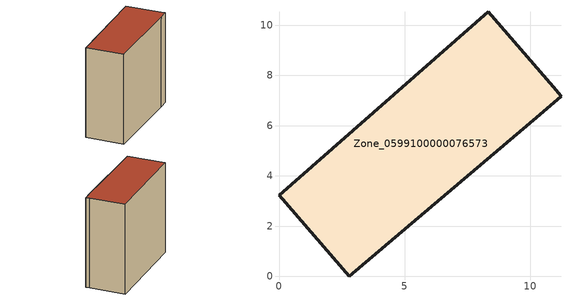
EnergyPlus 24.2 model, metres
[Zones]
Zone_0599100000076573
 floor ground (C_G): 10.93,7.56 11.23,7.17 10.39,6.44 2.8,0 0,3.22 8.34,10.54 z0
 wall outside (C_F): 8.34,10.54 0,3.22 2.8,0 10.39,6.44 11.23,7.17 10.93,7.56 8.34,10.54 z0:10.22
 roof outside (C_R): 10.93,7.56 8.34,10.54 0,3.22 2.8,0 10.39,6.44 11.23,7.17 z10.22
[BUILDING]
Pand.0599100000076573: North Axis=0; Terrain=City; Loads Convergence Tolerance Value=0.04; Temperature Convergence Tolerance Value=0.4; Solar Distribution=FullExterior; Maximum Number of Warmup Days=25; Minimum Number of Warmup Days=1
[Site:Location]
Rotterdam.The.Hague.AP_ZH_NLD Design_Conditions: Latitude=51.96; Longitude=4.45; Time Zone=1; Elevation=-4.5
[SITE:GROUNDTEMPERATURE:BUILDINGSURFACE]
18, 18, 18, 18, 18, 18, 18, 18, 18, 18, 18, 18
[MATERIAL] Thermal Absorptance=0.9; Solar Absorptance=0.7; Visible Absorptance=0.7
Name | Roughness | Thickness | Conductivity | Density | Specific Heat
G.TI.1992-2005 | MediumSmooth | 0.15 | 0.06 | 540 | 1210
F.TI.1992-2005 | Rough | 0.3 | 0.12 | 1920 | 840
R.TI.1992-2005 | MediumRough | 0.2 | 0.08 | 1500 | 1000
[CONSTRUCTION]
C_G: G.TI.1992-2005
C_F: F.TI.1992-2005
C_R: R.TI.1992-2005
[ZONE]
Zone_0599100000076573: Type=1; Multiplier=1; Ceiling Height=Autocalculate; Volume=Autocalculate; Floor Area=autocalculate; Part of Total Floor Area=Yes
[ZONEINFILTRATION:DESIGNFLOWRATE]
Infil_Zone_0599100000076573: Zone or ZoneList or Space or SpaceList=Zone_0599100000076573; Schedule=AlwaysOn; Design Flow Rate Calculation Method=Flow/Area; Flow Rate per Floor Area=0.0015; Constant Term Coefficient=1; Temperature Term Coefficient=0; Velocity Term Coefficient=0; Velocity Squared Term Coefficient=0
[HVACTEMPLATE:ZONE:IDEALLOADSAIRSYSTEM]
Zone_0599100000076573: Maximum Heating Supply Air Temperature=50; Minimum Cooling Supply Air Temperature=13; Maximum Heating Supply Air Humidity Ratio=0.0156; Minimum Cooling Supply Air Humidity Ratio=0.0077; Heating Limit=NoLimit; Cooling Limit=NoLimit; Dehumidification Control Type=ConstantSensibleHeatRatio; Cooling Sensible Heat Ratio=0.7; Dehumidification Setpoint=60; Humidification Control Type=None; Humidification Setpoint=30; Outdoor Air Method=None; Outdoor Air Flow Rate per Person=0.00944; Outdoor Air Flow Rate per Zone Floor Area=0; Outdoor Air Flow Rate per Zone=0; Demand Controlled Ventilation Type=None; Outdoor Air Economizer Type=NoEconomizer; Heat Recovery Type=None; Sensible Heat Recovery Effectiveness=0.7; Latent Heat Recovery Effectiveness=0.65
[ZONECONTROL:THERMOSTAT]
ThermostatControl_Zone_0599100000076573: Zone or ZoneList=Zone_0599100000076573; Control Type Schedule=DualSetpointControlType; Control 1=Thermostat_Zone_0599100000076573; Temperature Difference Between Cutout And Setpoint=0
[THERMOSTATSETPOINT:DUALSETPOINT]
Thermostat_Zone_0599100000076573: Heating Setpoint Temperature Schedule=HeatingSetpoint_Zone_0599100000076573; Cooling Setpoint Temperature Schedule=CoolingSetpoint_Zone_0599100000076573
[SCHEDULE:COMPACT]
HeatingSetpoint_Zone_0599100000076573: Through: 12/31, For: AllDays, Until: 24:00, 21
CoolingSetpoint_Zone_0599100000076573: Through: 12/31, For: AllDays, Until: 24:00, 24
DualSetpointControlType: Through: 12/31, For: AllDays, Until: 24:00, 4
AlwaysOn: Through: 12/31, For: AllDays, Until: 24:00, 1
